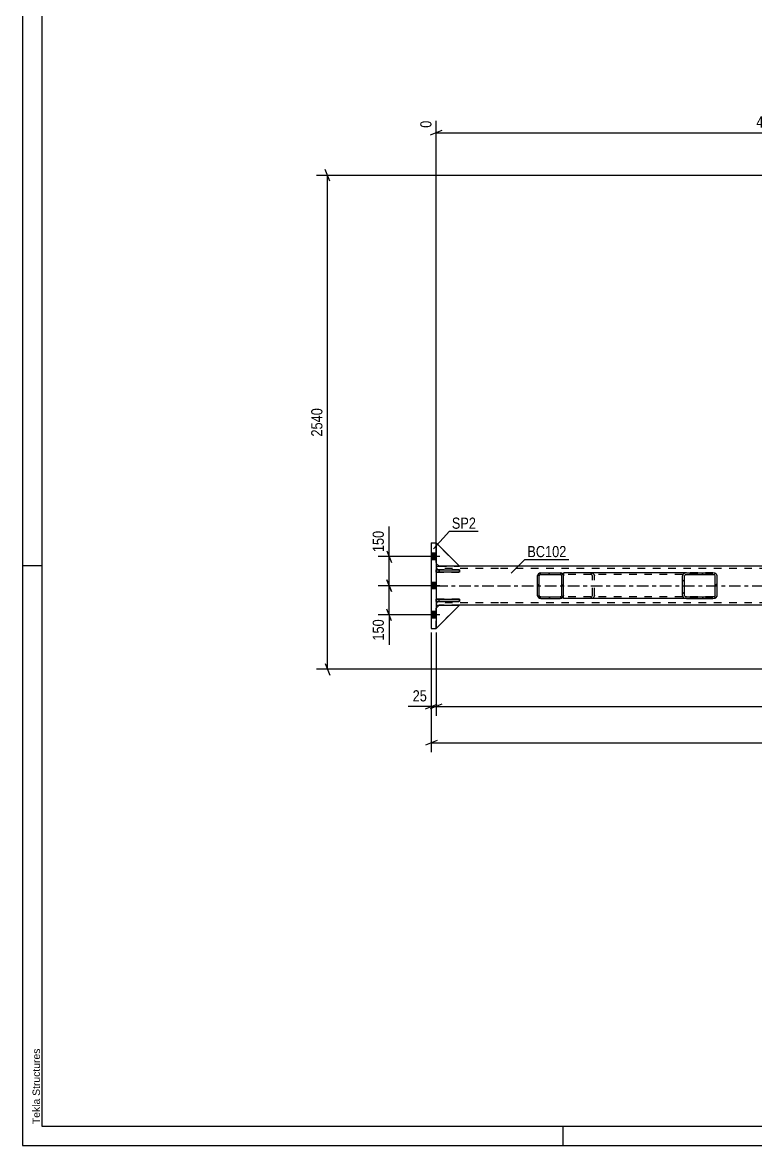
# Model space of a CAD drawing. Header units: millimetres. Extents: x -109 to 1080, y -501 to 340.
# Drawn here: x -109.2 to 79.2, y -501.5 to -212.8 of the extents above; entities that cross this region are included whole.
import ezdxf

# ---------------------------------------------------------------- set-up
doc = ezdxf.new("R2010")
doc.units = ezdxf.units.MM
doc.linetypes.add('DXK_LINE_DOT2', pattern=[3.9198, 1.9599, -1.9599])
doc.linetypes.add('DXK_LINE_DOT3', pattern=[5.9187, 2.979, -0.9799, 0.9799, -0.9799])
doc.styles.add('Arial', font='ARIAL.TTF', dxfattribs={"height": 0.2})
doc.styles.add('Arial Narrow', font='ARIALN.TTF', dxfattribs={"height": 0.2})

# ---------------------------------------------------------------- blocks, each defined once
blk = doc.blocks.new('Unknown-389666448-1162')
at = {"color": 5, "linetype": 'Continuous'}
for p, q in [((-109.17, 339.51), (-109.17, -501.49)), ((-104.17, 334.51), (-104.17, -496.49)), ((-104.17, -352.49), (-109.17, -352.49)), ((-104.17, -496.49), (1074.83, -496.49)), ((29.83, -501.49), (29.83, -496.49)), ((-109.17, -501.49), (1079.83, -501.49))]:
    blk.add_line(p, q, dxfattribs=at)
at = {"color": 174, "linetype": 'Continuous', "style": 'Arial'}
blk.add_text('Tekla Structures', height=1.9102, rotation=90, dxfattribs=at).set_placement((-104.67, -495.99))
blk = doc.blocks.new('Part-389666448-3713 - 3640')
at = {"linetype": 'Continuous'}
h = blk.add_hatch(dxfattribs=at)
h.set_pattern_fill('', scale=0.7, style=0, pattern_type=0)
h.set_pattern_definition([(45, (68.7157, -360.8155), (-1.57154, 1.57154), [])])
h.paths.add_polyline_path([(68.3, -360.88), (68.72, -360.82), (69.07, -360.64), (69.3, -360.38), (69.38, -360.08), (69.38, -355.08), (69.3, -354.77), (69.07, -354.51), (68.72, -354.34), (68.3, -354.28), (61.53, -354.28), (61.11, -354.34), (60.76, -354.51), (60.52, -354.77), (60.44, -355.08), (60.44, -360.08), (60.52, -360.38), (60.76, -360.64), (61.11, -360.82), (61.53, -360.88)])
h.paths.add_polyline_path([(61.32, -360.45), (61.14, -360.36), (61.03, -360.23), (60.98, -360.08), (60.98, -355.08), (61.03, -354.92), (61.14, -354.79), (61.32, -354.71), (61.53, -354.68), (68.3, -354.68), (68.51, -354.71), (68.68, -354.79), (68.8, -354.92), (68.84, -355.08), (68.84, -360.08), (68.8, -360.23), (68.68, -360.36), (68.51, -360.45), (68.3, -360.48), (61.53, -360.48)])
at = {"color": 2, "linetype": 'Continuous'}
for p, q in [((29.84, -354.3), (30.01, -354.28)), ((29.84, -354.3), (29.84, -355.08)), ((61.53, -354.28), (30.01, -354.28)), ((60.52, -354.77), (60.44, -355.08)), ((60.44, -360.08), (60.44, -355.08)), ((60.98, -355.08), (61.03, -354.92)), ((60.98, -360.08), (60.98, -355.08)), ((61.53, -354.28), (61.11, -354.34)), ((61.32, -354.71), (61.53, -354.68)), ((61.53, -354.28), (68.3, -354.28)), ((61.53, -354.68), (68.3, -354.68)), ((68.72, -354.34), (68.3, -354.28)), ((68.3, -354.68), (68.51, -354.71)), ((68.8, -354.92), (68.84, -355.08)), ((68.84, -360.08), (68.84, -355.08)), ((69.38, -355.08), (69.3, -354.77)), ((69.38, -360.08), (69.38, -355.08)), ((29.84, -360.82), (29.84, -360.08)), ((29.84, -360.85), (29.84, -360.82)), ((30.01, -360.88), (29.84, -360.85)), ((60.44, -360.08), (60.52, -360.38)), ((61.03, -360.23), (60.98, -360.08)), ((61.11, -360.82), (61.53, -360.88)), ((61.53, -360.48), (61.32, -360.45)), ((61.53, -360.48), (68.3, -360.48)), ((68.51, -360.45), (68.3, -360.48)), ((68.3, -360.88), (68.72, -360.82)), ((68.84, -360.08), (68.8, -360.23)), ((69.3, -360.38), (69.38, -360.08)), ((61.53, -360.88), (30.01, -360.88)), ((61.53, -360.88), (68.3, -360.88))]:
    blk.add_line(p, q, dxfattribs=at)
at = {"color": 7, "linetype": 'DXK_LINE_DOT2'}
for p, q in [((29.84, -354.7), (29.84, -354.3)), ((30.01, -354.68), (29.84, -354.7)), ((29.84, -360.64), (29.84, -355.08)), ((68.3, -354.68), (30.01, -354.68)), ((36.79, -354.28), (37.2, -354.34)), ((36.99, -354.71), (36.79, -354.68)), ((37.33, -355.08), (37.29, -354.92)), ((37.33, -360.08), (37.33, -355.08)), ((37.79, -354.77), (37.87, -355.08)), ((37.87, -360.08), (37.87, -355.08)), ((68.3, -354.28), (61.53, -354.28)), ((30.01, -360.48), (29.84, -360.45)), ((68.3, -360.48), (30.01, -360.48)), ((36.79, -360.48), (36.99, -360.45)), ((37.2, -360.82), (36.79, -360.88)), ((37.29, -360.23), (37.33, -360.08)), ((37.87, -360.08), (37.79, -360.38)), ((68.3, -360.88), (61.53, -360.88))]:
    blk.add_line(p, q, dxfattribs=at)
for centre, radius, start, end in [((36.87, -355.19), 0.495, 31.9779, 75.1661), ((36.95, -355.29), 0.991, 31.9779, 75.1661), ((36.87, -359.97), 0.495, 284.8339, 328.0221), ((36.95, -359.86), 0.991, 284.8339, 328.0221)]:
    blk.add_arc(centre, radius, start, end, dxfattribs=at)
at = {"color": 2, "linetype": 'Continuous'}
for centre, radius, start, end in [((61.36, -355.29), 0.991, 104.8339, 148.0221), ((61.45, -355.19), 0.495, 104.8339, 148.0221), ((68.38, -355.19), 0.495, 31.9779, 75.1661), ((68.46, -355.29), 0.991, 31.9779, 75.1661), ((61.36, -359.86), 0.991, 211.9779, 255.1661), ((61.45, -359.97), 0.495, 211.9779, 255.1661), ((68.38, -359.97), 0.495, 284.8339, 328.0221), ((68.46, -359.86), 0.991, 284.8339, 328.0221)]:
    blk.add_arc(centre, radius, start, end, dxfattribs=at)
blk = doc.blocks.new('Part-389666448-3649 - 3640')
at = {"color": 2, "linetype": 'Continuous'}
for p, q in [((-2.86, -352.58), (-2.11, -352.58)), ((13.14, -352.58), (3.14, -352.58)), ((169.87, -352.58), (13.24, -352.58)), ((-2.86, -362.58), (-2.11, -362.58)), ((13.14, -362.58), (3.14, -362.58)), ((623.18, -362.58), (13.24, -362.58))]:
    blk.add_line(p, q, dxfattribs=at)
at = {"color": 7, "linetype": 'DXK_LINE_DOT2'}
for p, q in [((-2.86, -352.58), (-2.86, -362.58)), ((13.14, -353.18), (-2.86, -353.18)), ((3.14, -352.58), (-2.11, -352.58)), ((623.18, -353.18), (13.24, -353.18)), ((13.14, -361.98), (-2.86, -361.98)), ((3.14, -362.58), (-2.11, -362.58)), ((623.18, -361.98), (13.24, -361.98))]:
    blk.add_line(p, q, dxfattribs=at)
at = {"color": 7, "linetype": 'DXK_LINE_DOT3'}
for p, q in [((-2.86, -357.58), (13.14, -357.58)), ((13.24, -357.58), (623.18, -357.58))]:
    blk.add_line(p, q, dxfattribs=at)
blk = doc.blocks.new('Part-389666448-3687 - 3640')
at = {"color": 2, "linetype": 'Continuous'}
for p, q in [((3.14, -352.58), (-2.86, -346.58)), ((-2.86, -351.83), (-2.11, -352.58)), ((3.14, -352.58), (-2.11, -352.58))]:
    blk.add_line(p, q, dxfattribs=at)
at = {"color": 7, "linetype": 'DXK_LINE_DOT2'}
blk.add_line((-2.86, -346.58), (-2.86, -351.83), dxfattribs=at)
blk = doc.blocks.new('Part-389666448-3688 - 3640')
at = {"color": 7, "linetype": 'DXK_LINE_DOT2'}
for p, q in [((3.14, -352.58), (-2.86, -346.58)), ((-2.86, -346.58), (-2.86, -351.83)), ((-2.86, -351.83), (-2.11, -352.58)), ((-2.11, -352.58), (3.14, -352.58))]:
    blk.add_line(p, q, dxfattribs=at)
blk = doc.blocks.new('Part-389666448-3689 - 3640')
at = {"color": 7, "linetype": 'DXK_LINE_DOT2'}
for p, q in [((3.14, -352.58), (-2.86, -346.58)), ((-2.86, -346.58), (-2.86, -351.83)), ((-2.86, -351.83), (-2.11, -352.58)), ((-2.11, -352.58), (3.14, -352.58))]:
    blk.add_line(p, q, dxfattribs=at)
blk = doc.blocks.new('Part-389666448-3690 - 3640')
at = {"color": 2, "linetype": 'Continuous'}
for p, q in [((-2.86, -363.33), (-2.11, -362.58)), ((3.14, -362.58), (-2.86, -368.58)), ((-2.11, -362.58), (3.14, -362.58))]:
    blk.add_line(p, q, dxfattribs=at)
at = {"color": 7, "linetype": 'DXK_LINE_DOT2'}
blk.add_line((-2.86, -368.58), (-2.86, -363.33), dxfattribs=at)
blk = doc.blocks.new('Part-389666448-3691 - 3640')
at = {"color": 7, "linetype": 'DXK_LINE_DOT2'}
for p, q in [((-2.86, -363.33), (-2.11, -362.58)), ((3.14, -362.58), (-2.86, -368.58)), ((-2.86, -368.58), (-2.86, -363.33)), ((-2.11, -362.58), (3.14, -362.58))]:
    blk.add_line(p, q, dxfattribs=at)
blk = doc.blocks.new('Part-389666448-3692 - 3640')
at = {"color": 7, "linetype": 'DXK_LINE_DOT2'}
for p, q in [((-2.86, -363.33), (-2.11, -362.58)), ((3.14, -362.58), (-2.86, -368.58)), ((-2.86, -368.58), (-2.86, -363.33)), ((-2.11, -362.58), (3.14, -362.58))]:
    blk.add_line(p, q, dxfattribs=at)
blk = doc.blocks.new('Part-389666448-3695 - 3640')
at = {"color": 2, "linetype": 'Continuous'}
for p, q in [((-2.86, -361.03), (3.14, -361.03)), ((-2.86, -361.63), (-2.86, -361.03)), ((3.14, -361.63), (-2.86, -361.63)), ((3.14, -361.03), (3.14, -361.63))]:
    blk.add_line(p, q, dxfattribs=at)
at = {"color": 7, "linetype": 'DXK_LINE_DOT2'}
blk.add_line((-2.11, -361.63), (-2.11, -361.03), dxfattribs=at)
blk = doc.blocks.new('Part-389666448-3698 - 3640')
at = {"color": 2, "linetype": 'Continuous'}
for p, q in [((-2.86, -353.53), (3.14, -353.53)), ((-2.86, -354.13), (-2.86, -353.53)), ((3.14, -354.13), (-2.86, -354.13)), ((3.14, -353.53), (3.14, -354.13))]:
    blk.add_line(p, q, dxfattribs=at)
at = {"color": 7, "linetype": 'DXK_LINE_DOT2'}
blk.add_line((-2.11, -354.13), (-2.11, -353.53), dxfattribs=at)
blk = doc.blocks.new('Part-389666448-3701 - 3640')
at = {"color": 7, "linetype": 'DXK_LINE_DOT2'}
for p, q in [((3.14, -361.03), (-2.86, -361.03)), ((-2.86, -361.03), (-2.86, -361.63)), ((-2.86, -361.63), (3.14, -361.63)), ((-2.11, -361.63), (-2.11, -361.03)), ((3.14, -361.63), (3.14, -361.03))]:
    blk.add_line(p, q, dxfattribs=at)
blk = doc.blocks.new('Part-389666448-3704 - 3640')
at = {"color": 7, "linetype": 'DXK_LINE_DOT2'}
for p, q in [((3.14, -353.53), (-2.86, -353.53)), ((-2.86, -353.53), (-2.86, -354.13)), ((-2.86, -354.13), (3.14, -354.13)), ((-2.11, -353.53), (-2.11, -354.13)), ((3.14, -354.13), (3.14, -353.53))]:
    blk.add_line(p, q, dxfattribs=at)
blk = doc.blocks.new('Bolt-389666448-3722 - 3640')
at = {"linetype": 'Continuous'}
for points in [[(-4.11, -349.25), (-4.11, -350.9), (-2.86, -350.9), (-2.86, -349.25)], [(-4.11, -349.25), (-4.11, -350.9), (-2.86, -350.9), (-2.86, -349.25)], [(-4.11, -349.25), (-4.11, -350.9), (-2.86, -350.9), (-2.86, -349.25)], [(-4.11, -349.25), (-4.11, -350.9), (-2.86, -350.9), (-2.86, -349.25)], [(-4.11, -356.75), (-4.11, -358.4), (-2.86, -358.4), (-2.86, -356.75)], [(-4.11, -356.75), (-4.11, -358.4), (-2.86, -358.4), (-2.86, -356.75)], [(-4.11, -364.25), (-4.11, -365.9), (-2.86, -365.9), (-2.86, -364.25)], [(-4.11, -364.25), (-4.11, -365.9), (-2.86, -365.9), (-2.86, -364.25)], [(-4.11, -364.25), (-4.11, -365.9), (-2.86, -365.9), (-2.86, -364.25)], [(-4.11, -364.25), (-4.11, -365.9), (-2.86, -365.9), (-2.86, -364.25)]]:
    blk.add_hatch(color=1, dxfattribs=at).paths.add_polyline_path(points)
at = {"color": 1, "linetype": 'Continuous'}
for p, q in [((-2.86, -349.25), (-4.11, -349.25)), ((-2.86, -349.25), (-4.11, -349.25)), ((-2.86, -349.25), (-4.11, -349.25)), ((-2.86, -349.25), (-4.11, -349.25)), ((-1.91, -350.08), (-7.86, -350.08)), ((-1.91, -350.08), (-7.86, -350.08)), ((-1.91, -350.08), (-7.86, -350.08)), ((-1.91, -350.08), (-7.86, -350.08)), ((-2.86, -350.9), (-4.11, -350.9)), ((-2.86, -350.9), (-4.11, -350.9)), ((-2.86, -350.9), (-4.11, -350.9)), ((-2.86, -350.9), (-4.11, -350.9)), ((-1.91, -357.58), (-7.86, -357.58)), ((-1.91, -357.58), (-7.86, -357.58)), ((-2.86, -356.75), (-4.11, -356.75)), ((-2.86, -356.75), (-4.11, -356.75)), ((-2.86, -358.4), (-4.11, -358.4)), ((-2.86, -358.4), (-4.11, -358.4)), ((-1.91, -365.08), (-7.86, -365.08)), ((-1.91, -365.08), (-7.86, -365.08)), ((-1.91, -365.08), (-7.86, -365.08)), ((-1.91, -365.08), (-7.86, -365.08)), ((-2.86, -364.25), (-4.11, -364.25)), ((-2.86, -364.25), (-4.11, -364.25)), ((-2.86, -364.25), (-4.11, -364.25)), ((-2.86, -364.25), (-4.11, -364.25)), ((-2.86, -365.9), (-4.11, -365.9)), ((-2.86, -365.9), (-4.11, -365.9)), ((-2.86, -365.9), (-4.11, -365.9)), ((-2.86, -365.9), (-4.11, -365.9))]:
    blk.add_line(p, q, dxfattribs=at)
blk = doc.blocks.new('Part-389666448-3763 - 3640')
at = {"linetype": 'Continuous'}
h = blk.add_hatch(dxfattribs=at)
h.set_pattern_fill('', scale=0.7, style=0, pattern_type=0)
h.set_pattern_definition([(45, (29.347, -360.8155), (-1.57154, 1.57154), [])])
h.paths.add_polyline_path([(29.04, -360.88), (29.35, -360.82), (29.61, -360.64), (29.78, -360.38), (29.84, -360.08), (29.84, -355.08), (29.78, -354.77), (29.61, -354.51), (29.35, -354.34), (29.04, -354.28), (24.04, -354.28), (23.73, -354.34), (23.48, -354.51), (23.3, -354.77), (23.24, -355.08), (23.24, -360.08), (23.3, -360.38), (23.48, -360.64), (23.73, -360.82), (24.04, -360.88)])
h.paths.add_polyline_path([(23.89, -360.45), (23.76, -360.36), (23.67, -360.23), (23.64, -360.08), (23.64, -355.08), (23.67, -354.92), (23.76, -354.79), (23.89, -354.71), (24.04, -354.68), (29.04, -354.68), (29.19, -354.71), (29.32, -354.79), (29.41, -354.92), (29.44, -355.08), (29.44, -360.08), (29.41, -360.23), (29.32, -360.36), (29.19, -360.45), (29.04, -360.48), (24.04, -360.48)])
at = {"color": 7, "linetype": 'DXK_LINE_DOT2'}
for p, q in [((23.24, -355.08), (23.3, -354.77)), ((23.24, -360.08), (23.24, -355.08)), ((23.67, -354.92), (23.64, -355.08)), ((23.64, -360.08), (23.64, -355.08)), ((23.73, -354.34), (24.04, -354.28)), ((24.04, -354.68), (23.89, -354.71)), ((24.04, -354.28), (29.04, -354.28)), ((24.04, -354.68), (29.04, -354.68)), ((29.04, -354.28), (29.35, -354.34)), ((29.19, -354.71), (29.04, -354.68)), ((29.44, -355.08), (29.41, -354.92)), ((29.44, -360.08), (29.44, -355.08)), ((29.78, -354.77), (29.84, -355.08)), ((29.84, -360.08), (29.84, -355.08)), ((23.3, -360.38), (23.24, -360.08)), ((23.64, -360.08), (23.67, -360.23)), ((24.04, -360.88), (23.73, -360.82)), ((23.89, -360.45), (24.04, -360.48)), ((24.04, -360.48), (29.04, -360.48)), ((29.04, -360.48), (29.19, -360.45)), ((29.35, -360.82), (29.04, -360.88)), ((29.41, -360.23), (29.44, -360.08)), ((29.84, -360.08), (29.78, -360.38)), ((24.04, -360.88), (29.04, -360.88))]:
    blk.add_line(p, q, dxfattribs=at)
at = {"color": 2, "linetype": 'Continuous'}
for p, q in [((23.3, -354.77), (23.24, -355.08)), ((23.24, -360.08), (23.24, -355.08)), ((23.64, -355.08), (23.67, -354.92)), ((23.64, -360.08), (23.64, -355.08)), ((24.04, -354.28), (23.73, -354.34)), ((23.89, -354.71), (24.04, -354.68)), ((24.04, -354.28), (29.04, -354.28)), ((24.04, -354.68), (29.04, -354.68)), ((29.35, -354.34), (29.04, -354.28)), ((29.04, -354.68), (29.19, -354.71)), ((29.41, -354.92), (29.44, -355.08)), ((29.44, -360.08), (29.44, -355.08)), ((29.84, -355.08), (29.78, -354.77)), ((29.84, -360.08), (29.84, -355.08)), ((23.24, -360.08), (23.3, -360.38)), ((23.67, -360.23), (23.64, -360.08)), ((23.73, -360.82), (24.04, -360.88)), ((24.04, -360.48), (23.89, -360.45)), ((24.04, -360.48), (29.04, -360.48)), ((29.19, -360.45), (29.04, -360.48)), ((29.04, -360.88), (29.35, -360.82)), ((29.44, -360.08), (29.41, -360.23)), ((29.78, -360.38), (29.84, -360.08)), ((24.04, -360.88), (29.04, -360.88))]:
    blk.add_line(p, q, dxfattribs=at)
at = {"color": 7, "linetype": 'DXK_LINE_DOT2'}
for centre, radius, start, end in [((24.04, -355.08), 0.8, 112.5, 157.5), ((24.04, -355.08), 0.4, 112.5, 157.5), ((29.04, -355.08), 0.4, 22.5, 67.5), ((29.04, -355.08), 0.8, 22.5, 67.5), ((24.04, -360.08), 0.8, 202.5, 247.5), ((24.04, -360.08), 0.4, 202.5, 247.5), ((29.04, -360.08), 0.4, 292.5, 337.5), ((29.04, -360.08), 0.8, 292.5, 337.5)]:
    blk.add_arc(centre, radius, start, end, dxfattribs=at)
at = {"color": 2, "linetype": 'Continuous'}
for centre, radius, start, end in [((24.04, -355.08), 0.8, 112.5, 157.5), ((24.04, -355.08), 0.4, 112.5, 157.5), ((29.04, -355.08), 0.4, 22.5, 67.5), ((29.04, -355.08), 0.8, 22.5, 67.5), ((24.04, -360.08), 0.8, 202.5, 247.5), ((24.04, -360.08), 0.4, 202.5, 247.5), ((29.04, -360.08), 0.4, 292.5, 337.5), ((29.04, -360.08), 0.8, 292.5, 337.5)]:
    blk.add_arc(centre, radius, start, end, dxfattribs=at)
blk = doc.blocks.new('Part-389666448-3776 - 3640')
at = {"color": 2, "linetype": 'Continuous'}
for p, q in [((-4.11, -346.58), (-2.86, -346.58)), ((-4.11, -346.58), (-4.11, -368.58)), ((-2.86, -346.58), (-2.86, -368.58)), ((-4.11, -368.58), (-2.86, -368.58))]:
    blk.add_line(p, q, dxfattribs=at)
blk = doc.blocks.new('StraightDimension-389666448-3811 - 3640')
at = {"color": 7, "linetype": 'Continuous'}
for p, q in [((-4.11, -369.58), (-4.11, -391.07)), ((-2.86, -369.58), (-2.86, -391.07)), ((-5.61, -389.27), (-2.61, -388.07)), ((-1.36, -388.07), (-4.36, -389.27)), ((-4.11, -388.67), (-2.86, -388.67))]:
    blk.add_line(p, q, dxfattribs=at)
at = {"color": 0}
blk.add_wipeout([(-4.63, -387.92), (-4.63, -383.72), (-9.49, -383.72), (-9.49, -387.92)], dxfattribs=at)
at = {"color": 7, "linetype": 'Continuous'}
blk.add_line((-4.11, -388.67), (-10.02, -388.67), dxfattribs=at)
blk.add_line((-4.11, -388.67), (-10.02, -388.67), dxfattribs=at)
at = {"color": 3, "style": 'Arial Narrow'}
blk.add_text('25', height=2.863, dxfattribs=at).set_placement((-8.89, -387.32))
blk = doc.blocks.new('StraightDimension-389666448-3828 - 3640')
at = {"color": 7, "linetype": 'Continuous'}
for p, q in [((-2.86, -369.58), (-2.86, -391.07)), ((-1.36, -388.07), (-4.36, -389.27)), ((-2.86, -388.67), (639.27, -388.67))]:
    blk.add_line(p, q, dxfattribs=at)
blk = doc.blocks.new('StraightDimension-389666448-3870 - 3640')
at = {"color": 7, "linetype": 'Continuous'}
for p, q in [((-4.11, -369.58), (-4.11, -400.38)), ((-2.61, -397.38), (-5.61, -398.58)), ((-4.11, -397.98), (640.52, -397.98))]:
    blk.add_line(p, q, dxfattribs=at)
blk = doc.blocks.new('StraightDimension-389666448-3881 - 3640')
at = {"color": 7, "linetype": 'Continuous'}
for p, q in [((-30.14, -253.59), (-31.34, -250.59)), ((167.57, -252.09), (-33.59, -252.09)), ((-30.74, -379.07), (-30.74, -252.09)), ((-31.34, -377.57), (-30.14, -380.57)), ((163.25, -379.07), (-33.59, -379.07))]:
    blk.add_line(p, q, dxfattribs=at)
at = {"color": 0}
blk.add_wipeout([(-31.49, -311.32), (-35.69, -311.32), (-35.69, -319.84), (-31.49, -319.84)], dxfattribs=at)
at = {"color": 3, "style": 'Arial Narrow'}
blk.add_text('2540', height=2.863, rotation=90.0002, dxfattribs=at).set_placement((-32.09, -319.24))
blk = doc.blocks.new('StraightDimension-389666448-11661 - 3640')
at = {"color": 7, "linetype": 'Continuous'}
for p, q in [((169.07, -252.24), (169.07, -232.56)), ((-2.86, -351.58), (-2.86, -238.04)), ((-1.36, -240.57), (-4.36, -241.77)), ((-2.86, -241.17), (169.07, -241.17)), ((167.57, -241.77), (170.57, -240.57))]:
    blk.add_line(p, q, dxfattribs=at)
at = {"color": 0, "linetype": 'Continuous'}
for points in [[(168.47, -231.96), (164.27, -231.96), (164.27, -240.47), (168.47, -240.47)], [(-3.46, -237.44), (-7.66, -237.44), (-7.66, -240.47), (-3.46, -240.47)]]:
    blk.add_wipeout(points, dxfattribs=at)
at = {"color": 0}
blk.add_wipeout([(87.36, -240.42), (87.36, -236.22), (78.85, -236.22), (78.85, -240.42)], dxfattribs=at)
at = {"color": 3, "linetype": 'Continuous', "style": 'Arial Narrow'}
for s, height, p in [('4991', 2.863, (167.87, -239.87)), ('0', 2.86, (-4.06, -239.87))]:
    blk.add_text(s, height=height, rotation=90.0002, dxfattribs=at).set_placement(p)
at = {"color": 3, "style": 'Arial Narrow'}
blk.add_text('4991', height=2.863, dxfattribs=at).set_placement((79.45, -239.82))
blk = doc.blocks.new('StraightDimension-389666448-28166 - 3640')
at = {"color": 7, "linetype": 'Continuous'}
for p, q in [((-15.54, -348.58), (-14.34, -351.58)), ((-7.61, -350.08), (-17.79, -350.08)), ((-14.94, -357.58), (-14.94, -350.08)), ((-7.61, -357.58), (-17.79, -357.58)), ((-14.34, -359.08), (-15.54, -356.08))]:
    blk.add_line(p, q, dxfattribs=at)
at = {"color": 0}
blk.add_wipeout([(-15.69, -342.87), (-19.89, -342.87), (-19.89, -349.55), (-15.69, -349.55)], dxfattribs=at)
at = {"color": 7, "linetype": 'Continuous'}
blk.add_line((-14.94, -350.08), (-14.94, -342.34), dxfattribs=at)
blk.add_line((-14.94, -350.08), (-14.94, -342.34), dxfattribs=at)
at = {"color": 3, "style": 'Arial Narrow'}
blk.add_text('150', height=2.863, rotation=90.0002, dxfattribs=at).set_placement((-16.29, -348.95))
blk = doc.blocks.new('StraightDimension-389666448-28167 - 3640')
at = {"color": 7, "linetype": 'Continuous'}
for p, q in [((-7.61, -357.58), (-17.79, -357.58)), ((-15.54, -356.08), (-14.34, -359.08)), ((-14.94, -365.08), (-14.94, -357.58)), ((-14.34, -366.58), (-15.54, -363.58)), ((-7.61, -365.08), (-17.79, -365.08))]:
    blk.add_line(p, q, dxfattribs=at)
at = {"color": 0}
blk.add_wipeout([(-15.69, -365.6), (-19.89, -365.6), (-19.89, -372.29), (-15.69, -372.29)], dxfattribs=at)
at = {"color": 7, "linetype": 'Continuous'}
blk.add_line((-14.94, -365.08), (-14.94, -372.81), dxfattribs=at)
blk.add_line((-14.94, -365.08), (-14.94, -372.81), dxfattribs=at)
at = {"color": 3, "style": 'Arial Narrow'}
blk.add_text('150', height=2.863, rotation=90.0002, dxfattribs=at).set_placement((-16.29, -371.69))
blk = doc.blocks.new('Mark-389666448-3645 - 3640')
at = {"color": 0}
blk.add_wipeout([(30.63, -350.24), (30.63, -347.24), (20.58, -347.24), (20.58, -350.24)], dxfattribs=at)
blk.add_wipeout([(30.63, -350.24), (30.63, -347.24), (20.58, -347.24), (20.58, -350.24)], dxfattribs=at)
at = {"color": 30, "linetype": 'Continuous'}
for p, q in [((16.45, -354.38), (19.98, -350.84)), ((19.98, -350.84), (31.23, -350.84))]:
    blk.add_line(p, q, dxfattribs=at)
at = {"color": 3, "style": 'Arial Narrow'}
blk.add_text('BC102', height=2.863, dxfattribs=at).set_placement((20.58, -350.24))
blk = doc.blocks.new('Mark-389666448-3772 - 3640')
at = {"color": 0}
blk.add_wipeout([(7.39, -342.94), (7.39, -339.94), (1.18, -339.94), (1.18, -342.94)], dxfattribs=at)
blk.add_wipeout([(7.39, -342.94), (7.39, -339.94), (1.18, -339.94), (1.18, -342.94)], dxfattribs=at)
at = {"color": 30, "linetype": 'Continuous'}
for p, q in [((-3.53, -348.1), (0.58, -343.54)), ((0.58, -343.54), (7.99, -343.54))]:
    blk.add_line(p, q, dxfattribs=at)
at = {"color": 3, "style": 'Arial Narrow'}
blk.add_text('SP2', height=2.863, dxfattribs=at).set_placement((1.18, -342.94))

msp = doc.modelspace()

# ---------------------------------------------------------------- block references
for name in ['Unknown-389666448-1162', 'Bolt-389666448-3722 - 3640', 'Part-389666448-3776 - 3640', 'Part-389666448-3687 - 3640', 'Part-389666448-3688 - 3640', 'Part-389666448-3689 - 3640', 'Part-389666448-3649 - 3640', 'Part-389666448-3698 - 3640', 'Part-389666448-3704 - 3640', 'Part-389666448-3763 - 3640', 'Part-389666448-3713 - 3640', 'Part-389666448-3695 - 3640', 'Part-389666448-3701 - 3640', 'Part-389666448-3690 - 3640', 'Part-389666448-3691 - 3640', 'Part-389666448-3692 - 3640']:
    msp.add_blockref(name, (0, 0))

# ---------------------------------------------------------------- next in the draw order: block references
msp.add_blockref('StraightDimension-389666448-3811 - 3640', (0, 0))

# ---------------------------------------------------------------- next in the draw order: block references
msp.add_blockref('StraightDimension-389666448-3828 - 3640', (0, 0))

# ---------------------------------------------------------------- next in the draw order: block references
msp.add_blockref('StraightDimension-389666448-3870 - 3640', (0, 0))

# ---------------------------------------------------------------- next in the draw order: block references
msp.add_blockref('StraightDimension-389666448-3881 - 3640', (0, 0))

# ---------------------------------------------------------------- next in the draw order: block references
msp.add_blockref('StraightDimension-389666448-11661 - 3640', (0, 0))

# ---------------------------------------------------------------- next in the draw order: block references
for name in ['Mark-389666448-3772 - 3640', 'StraightDimension-389666448-28166 - 3640', 'Mark-389666448-3645 - 3640']:
    msp.add_blockref(name, (0, 0))

# ---------------------------------------------------------------- next in the draw order: block references
msp.add_blockref('StraightDimension-389666448-28167 - 3640', (0, 0))

doc.saveas('drawing.dxf')
